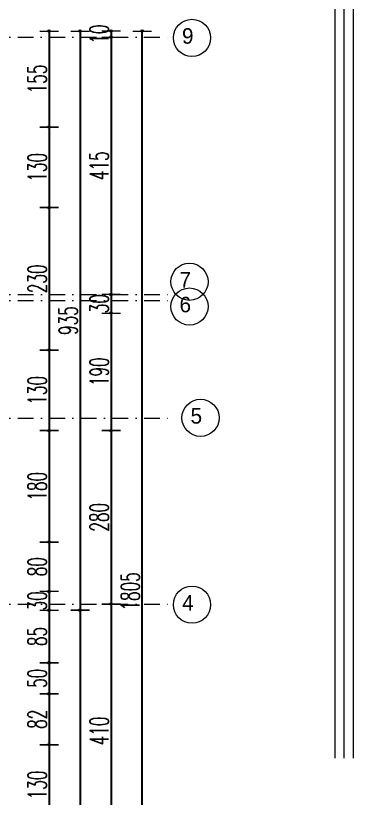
# Model space of a CAD drawing. Header units: millimetres. Extents: x -16104 to 67872, y -88009 to 12107.
# Drawn here: x 9686 to 10230, y 10186 to 11450 of the extents above; entities that cross this region are included whole.
import ezdxf

# ---------------------------------------------------------------- set-up
doc = ezdxf.new("R2010")
doc.units = ezdxf.units.MM
doc.linetypes.add('ACAD_ISO07W100', pattern=[3, 0, -3])
doc.linetypes.add('DASHDOTX2', pattern=[50.8, 25.4, -12.7, 0, -12.7])
doc.layers.get('0').update_dxf_attribs({"color": 241})
for name, color, linetype, lineweight in [('AKS', 1, 'ACAD_ISO07W100', 5), ('akslar', 144, 'Continuous', 20), ('c05', 32, 'Continuous', 13), ('OLCU', 54, 'Continuous', 13)]:
    doc.layers.add(name, color=color, linetype=linetype, lineweight=lineweight)
doc.styles.add('DIM', font='Txttw.shx', dxfattribs={"width": 0.6})
doc.dimstyles.new('50', dxfattribs={"dimscale": 0, "dimtxt": 30, "dimasz": 1, "dimexe": 0, "dimexo": 2, "dimgap": 4, "dimtad": 1, "dimdec": 0, "dimzin": 0, "dimdsep": 46, "dimtxsty": 'DIM', "dimblk1": 'DOT', "dimblk2": 'DOT', "dimsah": 1, "dimcen": 1.5, "dimdle": 3, "dimse1": 1, "dimse2": 1, "dimclrd": 256, "dimclre": 9, "dimclrt": 256, "dimadec": 0, "dimazin": 0, "dimtfac": 0.24, "dimtdec": 0, "dimtix": 1, "dimtmove": 2, "dimatfit": 3, "dimldrblk": 'DOT', "dimfxl": 0, "dimtolj": 1, "dimtzin": 15, "dimarcsym": 0})

# ---------------------------------------------------------------- blocks, each defined once
blk = doc.blocks.new('DOT')
for p, q in [((0, 15), (0, -15)), ((-2, 0), (0, 0)), ((2, 0), (0, 0))]:
    blk.add_line(p, q)
blk.add_circle((0, 0), 2)
blk = doc.blocks.new('*D3753')
at = {"layer": 'Defpoints', "color": 0, "transparency": 16777216}
for p in [(9689.6, 11425), (9689.6, 11269.9), (9739.6, 11269.9)]:
    blk.add_point(p, dxfattribs=at)
at = {"layer": 'OLCU', "lineweight": -2, "transparency": 16777216}
blk.add_line((9739.6, 11424), (9739.6, 11270.9), dxfattribs=at)
for p, rotation in [((9739.6, 11425), 90), ((9739.6, 11269.9), 270)]:
    blk.add_blockref('DOT', p, dxfattribs=dict(at, rotation=rotation))
at = {"layer": 'OLCU', "transparency": 16777216, "insert": (9720.6, 11347.5), "char_height": 30, "attachment_point": 5, "rotation": 90, "style": 'DIM'}
blk.add_mtext('\\A1;155', dxfattribs=at)
blk = doc.blocks.new('*D3754')
at = {"layer": 'Defpoints', "color": 0, "transparency": 16777216}
for p in [(9689.6, 11269.9), (9689.6, 11139.9), (9739.6, 11139.9)]:
    blk.add_point(p, dxfattribs=at)
at = {"layer": 'OLCU', "lineweight": -2, "transparency": 16777216}
blk.add_line((9739.6, 11268.9), (9739.6, 11140.9), dxfattribs=at)
for p, rotation in [((9739.6, 11269.9), 90), ((9739.6, 11139.9), 270)]:
    blk.add_blockref('DOT', p, dxfattribs=dict(at, rotation=rotation))
at = {"layer": 'OLCU', "transparency": 16777216, "insert": (9720.6, 11204.9), "char_height": 30, "attachment_point": 5, "rotation": 90, "style": 'DIM'}
blk.add_mtext('\\A1;130', dxfattribs=at)
blk = doc.blocks.new('*D3755')
at = {"layer": 'Defpoints', "color": 0, "transparency": 16777216}
for p in [(9689.6, 11139.9), (9689.6, 10909.9), (9739.6, 10909.9)]:
    blk.add_point(p, dxfattribs=at)
at = {"layer": 'OLCU', "lineweight": -2, "transparency": 16777216}
blk.add_line((9739.6, 11138.9), (9739.6, 10910.9), dxfattribs=at)
for p, rotation in [((9739.6, 11139.9), 90), ((9739.6, 10909.9), 270)]:
    blk.add_blockref('DOT', p, dxfattribs=dict(at, rotation=rotation))
at = {"layer": 'OLCU', "transparency": 16777216, "insert": (9720.6, 11024.9), "char_height": 30, "attachment_point": 5, "rotation": 90, "style": 'DIM'}
blk.add_mtext('\\A1;230', dxfattribs=at)
blk = doc.blocks.new('*D3756')
at = {"layer": 'Defpoints', "color": 0, "transparency": 16777216}
for p in [(9689.6, 10909.9), (9689.6, 10779.9), (9739.6, 10779.9)]:
    blk.add_point(p, dxfattribs=at)
at = {"layer": 'OLCU', "lineweight": -2, "transparency": 16777216}
blk.add_line((9739.6, 10908.9), (9739.6, 10780.9), dxfattribs=at)
for p, rotation in [((9739.6, 10909.9), 90), ((9739.6, 10779.9), 270)]:
    blk.add_blockref('DOT', p, dxfattribs=dict(at, rotation=rotation))
at = {"layer": 'OLCU', "transparency": 16777216, "insert": (9720.6, 10844.9), "char_height": 30, "attachment_point": 5, "rotation": 90, "style": 'DIM'}
blk.add_mtext('\\A1;130', dxfattribs=at)
blk = doc.blocks.new('*D3757')
at = {"layer": 'Defpoints', "color": 0, "transparency": 16777216}
for p in [(9689.6, 10779.9), (9689.6, 10600), (9739.6, 10600)]:
    blk.add_point(p, dxfattribs=at)
at = {"layer": 'OLCU', "lineweight": -2, "transparency": 16777216}
blk.add_line((9739.6, 10778.9), (9739.6, 10601), dxfattribs=at)
for p, rotation in [((9739.6, 10779.9), 90), ((9739.6, 10600), 270)]:
    blk.add_blockref('DOT', p, dxfattribs=dict(at, rotation=rotation))
at = {"layer": 'OLCU', "transparency": 16777216, "insert": (9720.6, 10690), "char_height": 30, "attachment_point": 5, "rotation": 90, "style": 'DIM'}
blk.add_mtext('\\A1;180', dxfattribs=at)
blk = doc.blocks.new('*D3758')
at = {"layer": 'Defpoints', "color": 0, "transparency": 16777216}
for p in [(9689.6, 10600), (9689.6, 10520.3), (9739.6, 10520.3)]:
    blk.add_point(p, dxfattribs=at)
at = {"layer": 'OLCU', "lineweight": -2, "transparency": 16777216}
blk.add_line((9739.6, 10599), (9739.6, 10521.3), dxfattribs=at)
for p, rotation in [((9739.6, 10600), 90), ((9739.6, 10520.3), 270)]:
    blk.add_blockref('DOT', p, dxfattribs=dict(at, rotation=rotation))
at = {"layer": 'OLCU', "transparency": 16777216, "insert": (9720.6, 10560.2), "char_height": 30, "attachment_point": 5, "rotation": 90, "style": 'DIM'}
blk.add_mtext('\\A1;80', dxfattribs=at)
blk = doc.blocks.new('*D3759')
at = {"layer": 'Defpoints', "color": 0, "transparency": 16777216}
for p in [(9689.6, 10520), (9689.6, 10490), (9739.6, 10490)]:
    blk.add_point(p, dxfattribs=at)
at = {"layer": 'OLCU', "lineweight": -2, "transparency": 16777216}
for p, q in [((9739.6, 10521), (9739.6, 10522)), ((9739.6, 10520), (9739.6, 10490)), ((9739.6, 10489), (9739.6, 10488))]:
    blk.add_line(p, q, dxfattribs=at)
for p, rotation in [((9739.6, 10520), 270), ((9739.6, 10490), 90)]:
    blk.add_blockref('DOT', p, dxfattribs=dict(at, rotation=rotation))
at = {"layer": 'OLCU', "transparency": 16777216, "insert": (9720.6, 10505), "char_height": 30, "attachment_point": 5, "rotation": 90, "style": 'DIM'}
blk.add_mtext('\\A1;30', dxfattribs=at)
blk = doc.blocks.new('*D3760')
at = {"layer": 'Defpoints', "color": 0, "transparency": 16777216}
for p in [(9689.6, 10490), (9689.6, 10405), (9739.6, 10405)]:
    blk.add_point(p, dxfattribs=at)
at = {"layer": 'OLCU', "lineweight": -2, "transparency": 16777216}
blk.add_line((9739.6, 10489), (9739.6, 10406), dxfattribs=at)
for p, rotation in [((9739.6, 10490), 90), ((9739.6, 10405), 270)]:
    blk.add_blockref('DOT', p, dxfattribs=dict(at, rotation=rotation))
at = {"layer": 'OLCU', "transparency": 16777216, "insert": (9720.6, 10447.5), "char_height": 30, "attachment_point": 5, "rotation": 90, "style": 'DIM'}
blk.add_mtext('\\A1;85', dxfattribs=at)
blk = doc.blocks.new('*D3761')
at = {"layer": 'Defpoints', "color": 0, "transparency": 16777216}
for p in [(9689.6, 10405), (9689.6, 10355), (9739.6, 10355)]:
    blk.add_point(p, dxfattribs=at)
at = {"layer": 'OLCU', "lineweight": -2, "transparency": 16777216}
blk.add_line((9739.6, 10404), (9739.6, 10356), dxfattribs=at)
for p, rotation in [((9739.6, 10405), 90), ((9739.6, 10355), 270)]:
    blk.add_blockref('DOT', p, dxfattribs=dict(at, rotation=rotation))
at = {"layer": 'OLCU', "transparency": 16777216, "insert": (9720.6, 10380), "char_height": 30, "attachment_point": 5, "rotation": 90, "style": 'DIM'}
blk.add_mtext('\\A1;50', dxfattribs=at)
blk = doc.blocks.new('*D3762')
at = {"layer": 'Defpoints', "color": 0, "transparency": 16777216}
for p in [(9689.6, 10355), (9689.6, 10272.8), (9739.6, 10272.8)]:
    blk.add_point(p, dxfattribs=at)
at = {"layer": 'OLCU', "lineweight": -2, "transparency": 16777216}
blk.add_line((9739.6, 10354), (9739.6, 10273.8), dxfattribs=at)
for p, rotation in [((9739.6, 10355), 90), ((9739.6, 10272.8), 270)]:
    blk.add_blockref('DOT', p, dxfattribs=dict(at, rotation=rotation))
at = {"layer": 'OLCU', "transparency": 16777216, "insert": (9720.6, 10313.9), "char_height": 30, "attachment_point": 5, "rotation": 90, "style": 'DIM'}
blk.add_mtext('\\A1;82', dxfattribs=at)
blk = doc.blocks.new('*D3763')
at = {"layer": 'Defpoints', "color": 0, "transparency": 16777216}
for p in [(9689.6, 10272.8), (9689.6, 10142.8), (9739.6, 10142.8)]:
    blk.add_point(p, dxfattribs=at)
at = {"layer": 'OLCU', "lineweight": -2, "transparency": 16777216}
blk.add_line((9739.6, 10271.8), (9739.6, 10143.8), dxfattribs=at)
for p, rotation in [((9739.6, 10272.8), 90), ((9739.6, 10142.8), 270)]:
    blk.add_blockref('DOT', p, dxfattribs=dict(at, rotation=rotation))
at = {"layer": 'OLCU', "transparency": 16777216, "insert": (9720.6, 10207.8), "char_height": 30, "attachment_point": 5, "rotation": 90, "style": 'DIM'}
blk.add_mtext('\\A1;130', dxfattribs=at)
blk = doc.blocks.new('*D3767')
at = {"layer": 'Defpoints', "color": 0, "transparency": 16777216}
for p in [(9754.6, 11425), (9754.6, 10490), (9789.6, 10490)]:
    blk.add_point(p, dxfattribs=at)
at = {"layer": 'OLCU', "lineweight": -2, "transparency": 16777216}
blk.add_line((9789.6, 11424), (9789.6, 10491), dxfattribs=at)
for p, rotation in [((9789.6, 11425), 90), ((9789.6, 10490), 270)]:
    blk.add_blockref('DOT', p, dxfattribs=dict(at, rotation=rotation))
at = {"layer": 'OLCU', "transparency": 16777216, "insert": (9770.6, 10957.5), "char_height": 30, "attachment_point": 5, "rotation": 90, "style": 'DIM'}
blk.add_mtext('\\A1;935', dxfattribs=at)
blk = doc.blocks.new('*D3768')
at = {"layer": 'Defpoints', "color": 0, "transparency": 16777216}
for p in [(9754.6, 10490), (9754.6, 9615.5), (9789.6, 9615.5)]:
    blk.add_point(p, dxfattribs=at)
at = {"layer": 'OLCU', "lineweight": -2, "transparency": 16777216}
blk.add_line((9789.6, 10489), (9789.6, 9616.5), dxfattribs=at)
for p, rotation in [((9789.6, 10490), 90), ((9789.6, 9615.5), 270)]:
    blk.add_blockref('DOT', p, dxfattribs=dict(at, rotation=rotation))
at = {"layer": 'OLCU', "transparency": 16777216, "insert": (9770.6, 10052.8), "char_height": 30, "attachment_point": 5, "rotation": 90, "style": 'DIM'}
blk.add_mtext('\\A1;875', dxfattribs=at)
blk = doc.blocks.new('*D3769')
at = {"layer": 'Defpoints', "color": 0, "transparency": 16777216}
for p in [(9789.6, 11425), (9789.6, 11415), (9839.6, 11415)]:
    blk.add_point(p, dxfattribs=at)
at = {"layer": 'OLCU', "lineweight": -2, "transparency": 16777216}
for p, q in [((9839.6, 11426), (9839.6, 11427)), ((9839.6, 11425), (9839.6, 11415)), ((9839.6, 11414), (9839.6, 11413))]:
    blk.add_line(p, q, dxfattribs=at)
for p, rotation in [((9839.6, 11425), 270), ((9839.6, 11415), 90)]:
    blk.add_blockref('DOT', p, dxfattribs=dict(at, rotation=rotation))
at = {"layer": 'OLCU', "transparency": 16777216, "insert": (9820.6, 11420), "char_height": 30, "attachment_point": 5, "rotation": 90, "style": 'DIM'}
blk.add_mtext('\\A1;10', dxfattribs=at)
blk = doc.blocks.new('*D3770')
at = {"layer": 'Defpoints', "color": 0, "transparency": 16777216}
for p in [(9839.6, 11415), (9839.6, 10999.7), (9839.6, 10999.7)]:
    blk.add_point(p, dxfattribs=at)
at = {"layer": 'OLCU', "lineweight": -2, "transparency": 16777216}
blk.add_line((9839.6, 11414), (9839.6, 11000.7), dxfattribs=at)
for p, rotation in [((9839.6, 11415), 90), ((9839.6, 10999.7), 270)]:
    blk.add_blockref('DOT', p, dxfattribs=dict(at, rotation=rotation))
at = {"layer": 'OLCU', "transparency": 16777216, "insert": (9820.6, 11207.4), "char_height": 30, "attachment_point": 5, "rotation": 90, "style": 'DIM'}
blk.add_mtext('\\A1;415', dxfattribs=at)
blk = doc.blocks.new('*D3771')
at = {"layer": 'Defpoints', "color": 0, "transparency": 16777216}
for p in [(9839.6, 10999.7), (9839.6, 10969.7), (9839.6, 10969.7)]:
    blk.add_point(p, dxfattribs=at)
at = {"layer": 'OLCU', "lineweight": -2, "transparency": 16777216}
for p, q in [((9839.6, 11000.7), (9839.6, 11001.7)), ((9839.6, 10999.7), (9839.6, 10969.7)), ((9839.6, 10968.7), (9839.6, 10967.7))]:
    blk.add_line(p, q, dxfattribs=at)
for p, rotation in [((9839.6, 10999.7), 270), ((9839.6, 10969.7), 90)]:
    blk.add_blockref('DOT', p, dxfattribs=dict(at, rotation=rotation))
at = {"layer": 'OLCU', "transparency": 16777216, "insert": (9820.6, 10984.7), "char_height": 30, "attachment_point": 5, "rotation": 90, "style": 'DIM'}
blk.add_mtext('\\A1;30', dxfattribs=at)
blk = doc.blocks.new('*D3772')
at = {"layer": 'Defpoints', "color": 0, "transparency": 16777216}
for p in [(9839.6, 10969.7), (9839.6, 10780), (9839.6, 10780)]:
    blk.add_point(p, dxfattribs=at)
at = {"layer": 'OLCU', "lineweight": -2, "transparency": 16777216}
blk.add_line((9839.6, 10968.7), (9839.6, 10781), dxfattribs=at)
for p, rotation in [((9839.6, 10969.7), 90), ((9839.6, 10780), 270)]:
    blk.add_blockref('DOT', p, dxfattribs=dict(at, rotation=rotation))
at = {"layer": 'OLCU', "transparency": 16777216, "insert": (9820.6, 10874.9), "char_height": 30, "attachment_point": 5, "rotation": 90, "style": 'DIM'}
blk.add_mtext('\\A1;190', dxfattribs=at)
blk = doc.blocks.new('*D3773')
at = {"layer": 'Defpoints', "color": 0, "transparency": 16777216}
for p in [(9839.6, 10780), (9839.6, 10500), (9839.6, 10500)]:
    blk.add_point(p, dxfattribs=at)
at = {"layer": 'OLCU', "lineweight": -2, "transparency": 16777216}
blk.add_line((9839.6, 10779), (9839.6, 10501), dxfattribs=at)
for p, rotation in [((9839.6, 10780), 90), ((9839.6, 10500), 270)]:
    blk.add_blockref('DOT', p, dxfattribs=dict(at, rotation=rotation))
at = {"layer": 'OLCU', "transparency": 16777216, "insert": (9820.6, 10640), "char_height": 30, "attachment_point": 5, "rotation": 90, "style": 'DIM'}
blk.add_mtext('\\A1;280', dxfattribs=at)
blk = doc.blocks.new('*D3774')
at = {"layer": 'Defpoints', "color": 0, "transparency": 16777216}
for p in [(9839.6, 10500), (9839.6, 10090), (9839.6, 10090)]:
    blk.add_point(p, dxfattribs=at)
at = {"layer": 'OLCU', "lineweight": -2, "transparency": 16777216}
blk.add_line((9839.6, 10499), (9839.6, 10091), dxfattribs=at)
for p, rotation in [((9839.6, 10500), 90), ((9839.6, 10090), 270)]:
    blk.add_blockref('DOT', p, dxfattribs=dict(at, rotation=rotation))
at = {"layer": 'OLCU', "transparency": 16777216, "insert": (9820.6, 10295), "char_height": 30, "attachment_point": 5, "rotation": 90, "style": 'DIM'}
blk.add_mtext('\\A1;410', dxfattribs=at)
blk = doc.blocks.new('*D3778')
at = {"layer": 'Defpoints', "color": 0, "transparency": 16777216}
for p in [(9854.6, 11425), (9889.6, 11425), (9854.6, 9615.5)]:
    blk.add_point(p, dxfattribs=at)
at = {"layer": 'OLCU', "lineweight": -2, "transparency": 16777216}
blk.add_line((9889.6, 9616.5), (9889.6, 11424), dxfattribs=at)
for p, rotation in [((9889.6, 11425), 90), ((9889.6, 9615.5), 270)]:
    blk.add_blockref('DOT', p, dxfattribs=dict(at, rotation=rotation))
at = {"layer": 'OLCU', "transparency": 16777216, "insert": (9870.6, 10520.3), "char_height": 30, "attachment_point": 5, "rotation": 90, "style": 'DIM'}
blk.add_mtext('\\A1;1805', dxfattribs=at)

msp = doc.modelspace()

# ---------------------------------------------------------------- linework, layer by layer
at = {"layer": 'AKS', "linetype": 'ByBlock'}
for centre in [(9970, 11413.9), (9966, 11020.2), (9966, 10980.2), (9983.8, 10800.5), (9970.1, 10498.9)]:
    msp.add_circle(centre, 30, dxfattribs=at)
at = {"layer": 'akslar', "linetype": 'DASHDOTX2'}
for p, q in [((6889.5, 11415), (9939.5, 11415)), ((6889.6, 10999.7), (9939.6, 10999.7)), ((6889.6, 10989.7), (9939.6, 10989.7)), ((6889.6, 10800), (9939.6, 10800)), ((6889.6, 10500), (9939.6, 10500))]:
    msp.add_line(p, q, dxfattribs=at)
at = {"layer": 'c05'}
for points in [[(10230.1, 8939.6), (10230.1, 8729.3), (6699.9, 8729.3), (6699.9, 12107.1), (10230.1, 12107.1), (10230.1, 10251)], [(10215.1, 8939.6), (10215.1, 8744.3), (6714.9, 8744.3), (6714.9, 12092.1), (10215.1, 12092.1), (10215.1, 10251)], [(10200.1, 8939.6), (10200.1, 8759.3), (6729.9, 8759.3), (6729.9, 12077.1), (10200.1, 12077.1), (10200.1, 10251)]]:
    msp.add_lwpolyline(points, dxfattribs=at)

# ---------------------------------------------------------------- texts
at = {"layer": 'AKS', "char_height": 25, "width": 35.659, "attachment_point": 1}
for s, insert in [('9', (9953.9, 11429.5)), ('7', (9949.9, 11035.9)), ('6', (9949.9, 10995.9)), ('5', (9967.7, 10816.2)), ('4', (9954.1, 10514.5))]:
    msp.add_mtext(s, dxfattribs=dict(at, insert=insert))

# ---------------------------------------------------------------- dimensions: what is measured, and where the dimension line sits
at = {"layer": 'OLCU'}
for base, p1, p2, picture, middle in [((9839.6, 11415), (9789.6, 11425), (9789.6, 11415), '*D3769', (9820.6, 11420)), ((9739.6, 11269.9), (9689.6, 11425), (9689.6, 11269.9), '*D3753', (9720.6, 11347.5)), ((9789.6, 10490), (9754.6, 11425), (9754.6, 10490), '*D3767', (9770.6, 10957.5)), ((9839.6, 10999.7), (9839.6, 11415), (9839.6, 10999.7), '*D3770', (9820.6, 11207.4)), ((9739.6, 11139.9), (9689.6, 11269.9), (9689.6, 11139.9), '*D3754', (9720.6, 11204.9)), ((9739.6, 10909.9), (9689.6, 11139.9), (9689.6, 10909.9), '*D3755', (9720.6, 11024.9)), ((9739.6, 10779.9), (9689.6, 10909.9), (9689.6, 10779.9), '*D3756', (9720.6, 10844.9)), ((9739.6, 10600), (9689.6, 10779.9), (9689.6, 10600), '*D3757', (9720.6, 10690)), ((9839.6, 10500), (9839.6, 10780), (9839.6, 10500), '*D3773', (9820.6, 10640)), ((9739.6, 10520.3), (9689.6, 10600), (9689.6, 10520.3), '*D3758', (9720.6, 10560.2)), ((9739.6, 10490), (9689.6, 10520), (9689.6, 10490), '*D3759', (9720.6, 10505)), ((9839.6, 10090), (9839.6, 10500), (9839.6, 10090), '*D3774', (9820.6, 10295)), ((9739.6, 10405), (9689.6, 10490), (9689.6, 10405), '*D3760', (9720.6, 10447.5)), ((9789.5959038, 9615.5446397), (9754.5959038, 10490.0446397), (9754.5959038, 9615.5446397), '*D3768', (9770.5959038, 10052.7946397)), ((9739.6, 10355), (9689.6, 10405), (9689.6, 10355), '*D3761', (9720.6, 10380)), ((9739.6, 10272.8), (9689.6, 10355), (9689.6, 10272.8), '*D3762', (9720.6, 10313.9)), ((9739.6, 10142.8), (9689.6, 10272.8), (9689.6, 10142.8), '*D3763', (9720.6, 10207.8))]:
    dim = msp.add_linear_dim(base=base, p1=p1, p2=p2, angle=90, dimstyle='50', override={"dimscale": 1}, dxfattribs=at)
    dim.commit()
    dim.dimension.update_dxf_attribs({"geometry": picture, "text_midpoint": middle})
for base, p1, p2, text, picture, middle in [((9889.6, 11425), (9854.6, 9615.5), (9854.6, 11425), '1805', '*D3778', (9870.6, 10520.3)), ((9839.6, 10969.7), (9839.6, 10999.7), (9839.6, 10969.7), '30', '*D3771', (9820.6, 10984.7)), ((9839.6, 10780), (9839.6, 10969.7), (9839.6, 10780), '190', '*D3772', (9820.6, 10874.9))]:
    dim = msp.add_linear_dim(base=base, p1=p1, p2=p2, angle=90, text=text, dimstyle='50', override={"dimscale": 1}, dxfattribs=at)
    dim.commit()
    dim.dimension.update_dxf_attribs({"geometry": picture, "text_midpoint": middle})

doc.saveas('drawing.dxf')
